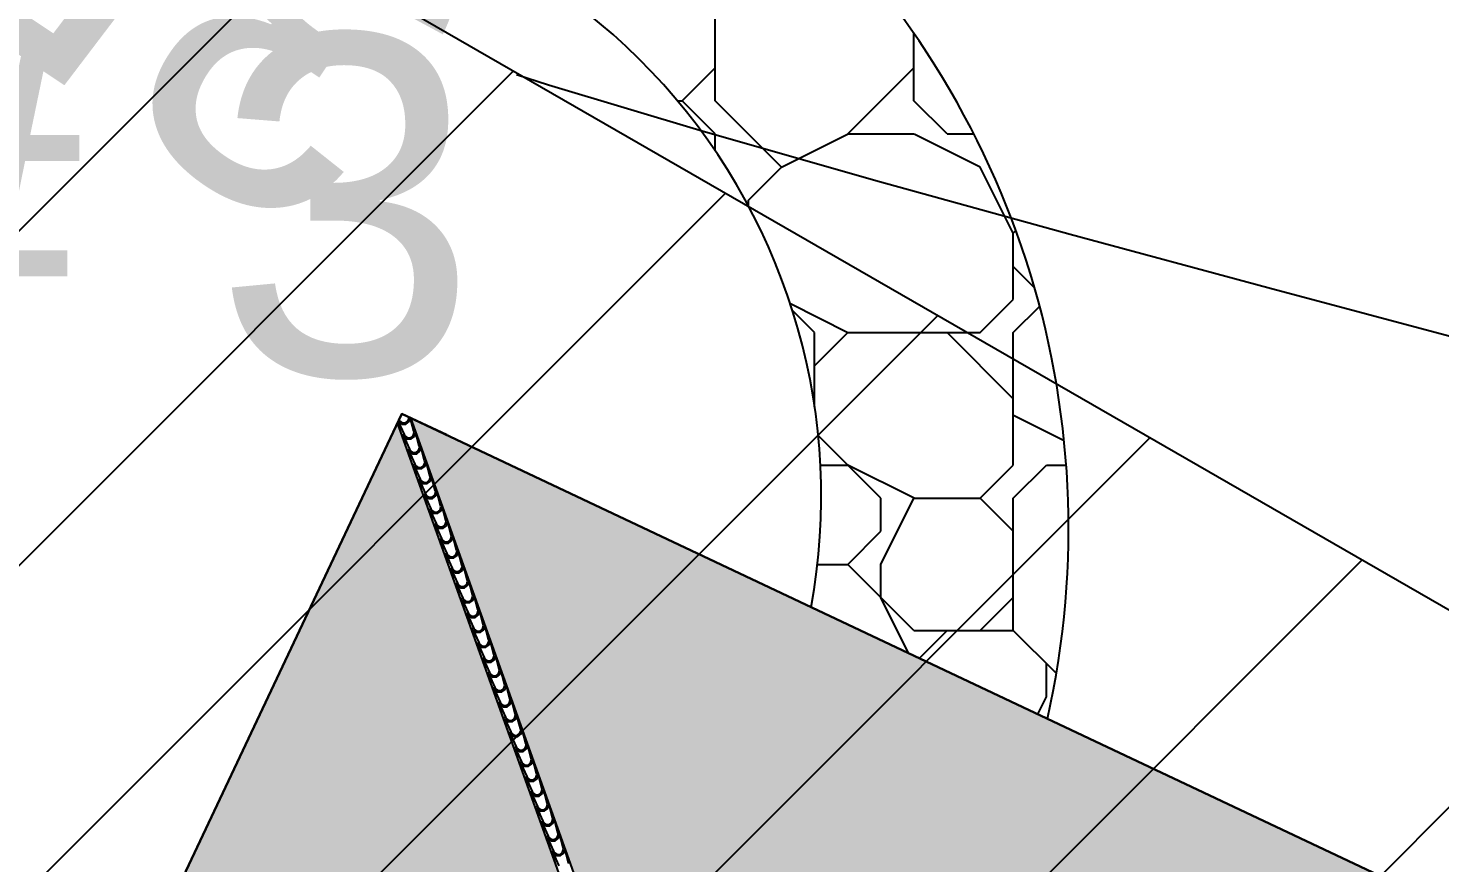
# Model space of a CAD drawing. Header units: millimetres. Extents: x 648844 to 649530, y 1246379 to 1246752.
# Drawn here: x 649119.89 to 649134.81, y 1246527.66 to 1246536.48 of the extents above; entities that cross this region are included whole.
import ezdxf

# ---------------------------------------------------------------- set-up
doc = ezdxf.new("R2010")
doc.units = ezdxf.units.MM
doc.header["$LTSCALE"] = 20
doc.header["$MEASUREMENT"] = 0
doc.layers.get('0').update_dxf_attribs({"linetype": 'CONTINUOUS'})
for name, color, linetype in [('acera', 8, 'CONTINUOUS'), ('CONT-MJR2', 9, 'CONTINUOUS'), ('quebrada', 5, 'CONTINUOUS'), ('TECHO', 30, 'CONTINUOUS')]:
    doc.layers.add(name, color=color, linetype=linetype)
doc.styles.add('MINIMO', font='arial.ttf', dxfattribs={"height": 3.6})

# ---------------------------------------------------------------- blocks, each defined once
blk = doc.blocks.new('TEJA45')
at = {"layer": 'TECHO'}
for p, q in [((-3.424, -0.836), (-3.542, -0.736)), ((-3.628, -0.821), (-3.631, -0.825)), ((-3.63, -0.8), (-3.618, -0.812)), ((-3.618, -0.812), (-3.628, -0.821)), ((-3.618, -0.812), (-3.519, -0.93)), ((-3.512, -0.843), (-3.531, -0.88)), ((-3.531, -0.88), (-3.525, -0.924)), ((-3.502, -0.852), (-3.516, -0.883)), ((-3.516, -0.883), (-3.512, -0.918)), ((-3.474, -0.824), (-3.512, -0.843)), ((-3.471, -0.838), (-3.502, -0.852)), ((-3.43, -0.829), (-3.474, -0.824)), ((-3.436, -0.843), (-3.471, -0.838)), ((-3.424, -0.854), (-3.436, -0.843)), ((-3.416, -0.828), (-3.424, -0.836)), ((-3.407, -0.837), (-3.424, -0.854)), ((-3.306, -0.954), (-3.424, -0.854)), ((-3.519, -0.93), (-3.522, -0.934)), ((-3.519, -0.93), (-3.509, -0.921)), ((-3.509, -0.94), (-3.513, -0.943)), ((-3.512, -0.918), (-3.5, -0.93)), ((-3.5, -0.93), (-3.509, -0.94)), ((-3.5, -0.93), (-3.401, -1.048)), ((-3.394, -0.961), (-3.413, -0.999)), ((-3.413, -0.998), (-3.407, -1.042)), ((-3.401, -1.048), (-3.391, -1.039)), ((-3.384, -0.97), (-3.398, -1.001)), ((-3.398, -1.001), (-3.394, -1.037)), ((-3.356, -0.942), (-3.394, -0.961)), ((-3.394, -1.036), (-3.382, -1.048)), ((-3.353, -0.956), (-3.384, -0.97)), ((-3.312, -0.948), (-3.356, -0.942)), ((-3.318, -0.961), (-3.353, -0.956)), ((-3.306, -0.973), (-3.318, -0.961)), ((-3.298, -0.946), (-3.306, -0.954)), ((-3.289, -0.955), (-3.306, -0.973)), ((-3.188, -1.072), (-3.306, -0.973)), ((-3.401, -1.048), (-3.404, -1.052)), ((-3.391, -1.058), (-3.395, -1.061)), ((-3.382, -1.048), (-3.391, -1.058)), ((-3.382, -1.048), (-3.283, -1.166)), ((-3.295, -1.117), (-3.289, -1.16)), ((-3.275, -1.079), (-3.294, -1.117)), ((-3.283, -1.166), (-3.286, -1.17)), ((-3.283, -1.166), (-3.273, -1.157)), ((-3.266, -1.089), (-3.28, -1.119)), ((-3.28, -1.119), (-3.275, -1.155)), ((-3.273, -1.176), (-3.277, -1.179)), ((-3.238, -1.06), (-3.275, -1.079)), ((-3.275, -1.155), (-3.264, -1.166)), ((-3.264, -1.166), (-3.273, -1.176)), ((-3.235, -1.074), (-3.266, -1.089)), ((-3.264, -1.166), (-3.164, -1.285)), ((-3.194, -1.066), (-3.238, -1.06)), ((-3.2, -1.079), (-3.235, -1.074)), ((-3.188, -1.091), (-3.2, -1.079)), ((-3.18, -1.064), (-3.188, -1.072)), ((-3.171, -1.073), (-3.188, -1.091)), ((-3.07, -1.19), (-3.188, -1.091)), ((-3.12, -1.178), (-3.157, -1.197)), ((-3.117, -1.193), (-3.148, -1.207)), ((-3.076, -1.184), (-3.12, -1.178)), ((-3.082, -1.197), (-3.117, -1.192)), ((-3.062, -1.182), (-3.07, -1.19)), ((-3.052, -1.191), (-3.07, -1.209)), ((-3.157, -1.197), (-3.176, -1.235)), ((-3.176, -1.235), (-3.17, -1.278)), ((-3.164, -1.285), (-3.168, -1.288)), ((-3.164, -1.285), (-3.155, -1.275)), ((-3.148, -1.207), (-3.162, -1.237)), ((-3.162, -1.237), (-3.157, -1.273)), ((-3.155, -1.294), (-3.159, -1.298)), ((-3.157, -1.273), (-3.145, -1.285)), ((-3.145, -1.285), (-3.155, -1.294)), ((-3.146, -1.285), (-3.046, -1.403)), ((-3.07, -1.209), (-3.082, -1.197)), ((-2.952, -1.308), (-3.07, -1.209)), ((-3.039, -1.315), (-3.058, -1.353)), ((-3.03, -1.325), (-3.044, -1.356)), ((-3.001, -1.296), (-3.039, -1.315)), ((-2.999, -1.311), (-3.03, -1.325)), ((-2.958, -1.302), (-3.001, -1.296)), ((-2.963, -1.315), (-2.999, -1.311)), ((-2.952, -1.327), (-2.964, -1.315)), ((-2.944, -1.3), (-2.952, -1.308)), ((-2.934, -1.31), (-2.952, -1.327)), ((-2.834, -1.426), (-2.952, -1.327)), ((-3.058, -1.353), (-3.052, -1.397)), ((-3.046, -1.403), (-3.05, -1.406)), ((-3.046, -1.403), (-3.037, -1.393)), ((-3.044, -1.356), (-3.039, -1.391)), ((-3.037, -1.412), (-3.04, -1.416)), ((-3.039, -1.391), (-3.027, -1.403)), ((-3.027, -1.403), (-3.037, -1.412)), ((-3.027, -1.403), (-2.928, -1.521)), ((-2.921, -1.433), (-2.94, -1.471)), ((-2.94, -1.471), (-2.934, -1.515)), ((-2.911, -1.443), (-2.926, -1.474)), ((-2.926, -1.474), (-2.921, -1.509)), ((-2.883, -1.415), (-2.921, -1.433)), ((-2.881, -1.429), (-2.911, -1.443)), ((-2.84, -1.42), (-2.883, -1.414)), ((-2.845, -1.433), (-2.881, -1.429)), ((-2.834, -1.445), (-2.845, -1.433)), ((-2.826, -1.418), (-2.834, -1.426)), ((-2.816, -1.428), (-2.834, -1.445)), ((-2.715, -1.544), (-2.834, -1.445)), ((-2.928, -1.521), (-2.932, -1.524)), ((-2.928, -1.521), (-2.919, -1.511)), ((-2.919, -1.53), (-2.922, -1.534)), ((-2.921, -1.509), (-2.909, -1.521)), ((-2.909, -1.521), (-2.919, -1.53)), ((-2.909, -1.521), (-2.81, -1.639)), ((-2.803, -1.552), (-2.822, -1.589)), ((-2.822, -1.589), (-2.816, -1.633)), ((-2.81, -1.639), (-2.813, -1.643)), ((-2.81, -1.639), (-2.8, -1.63)), ((-2.808, -1.592), (-2.803, -1.627)), ((-2.793, -1.561), (-2.807, -1.592)), ((-2.765, -1.533), (-2.803, -1.552)), ((-2.803, -1.627), (-2.791, -1.639)), ((-2.791, -1.639), (-2.8, -1.648)), ((-2.763, -1.547), (-2.793, -1.561)), ((-2.791, -1.639), (-2.692, -1.757)), ((-2.721, -1.538), (-2.765, -1.533)), ((-2.727, -1.552), (-2.763, -1.547)), ((-2.715, -1.563), (-2.727, -1.552)), ((-2.707, -1.537), (-2.715, -1.544)), ((-2.698, -1.546), (-2.715, -1.563)), ((-2.597, -1.663), (-2.715, -1.563)), ((-2.8, -1.648), (-2.804, -1.652)), ((-2.685, -1.67), (-2.704, -1.708)), ((-2.704, -1.707), (-2.698, -1.751)), ((-2.692, -1.757), (-2.695, -1.761)), ((-2.692, -1.757), (-2.682, -1.748)), ((-2.675, -1.679), (-2.689, -1.71)), ((-2.689, -1.71), (-2.685, -1.746)), ((-2.682, -1.767), (-2.686, -1.77)), ((-2.647, -1.651), (-2.685, -1.67)), ((-2.685, -1.745), (-2.673, -1.757)), ((-2.673, -1.757), (-2.682, -1.767)), ((-2.644, -1.665), (-2.675, -1.679)), ((-2.673, -1.757), (-2.574, -1.875)), ((-2.603, -1.657), (-2.647, -1.651)), ((-2.609, -1.67), (-2.644, -1.665)), ((-2.597, -1.682), (-2.609, -1.67)), ((-2.589, -1.655), (-2.597, -1.663)), ((-2.58, -1.664), (-2.597, -1.682)), ((-2.479, -1.781), (-2.597, -1.682)), ((-2.567, -1.788), (-2.585, -1.826)), ((-2.529, -1.769), (-2.567, -1.788)), ((-2.526, -1.783), (-2.557, -1.797)), ((-2.485, -1.775), (-2.529, -1.769)), ((-2.491, -1.788), (-2.526, -1.783)), ((-2.479, -1.8), (-2.491, -1.788)), ((-2.471, -1.773), (-2.479, -1.781)), ((-2.462, -1.782), (-2.479, -1.8)), ((-2.586, -1.826), (-2.58, -1.869)), ((-2.574, -1.875), (-2.577, -1.879)), ((-2.574, -1.875), (-2.564, -1.866)), ((-2.557, -1.798), (-2.571, -1.828)), ((-2.571, -1.828), (-2.567, -1.864)), ((-2.564, -1.885), (-2.568, -1.888)), ((-2.567, -1.864), (-2.555, -1.875)), ((-2.555, -1.875), (-2.564, -1.885)), ((-2.555, -1.875), (-2.455, -1.993)), ((-2.361, -1.899), (-2.479, -1.8)), ((-2.448, -1.906), (-2.467, -1.944)), ((-2.439, -1.916), (-2.453, -1.946)), ((-2.411, -1.887), (-2.448, -1.906)), ((-2.408, -1.901), (-2.439, -1.916)), ((-2.367, -1.893), (-2.411, -1.887)), ((-2.373, -1.906), (-2.408, -1.901)), ((-2.361, -1.918), (-2.373, -1.906)), ((-2.353, -1.891), (-2.361, -1.899)), ((-2.343, -1.9), (-2.361, -1.918)), ((-2.243, -2.017), (-2.361, -1.918)), ((-2.467, -1.944), (-2.462, -1.987)), ((-2.455, -1.993), (-2.459, -1.997)), ((-2.455, -1.993), (-2.446, -1.984)), ((-2.453, -1.946), (-2.448, -1.982)), ((-2.446, -2.003), (-2.45, -2.007)), ((-2.448, -1.982), (-2.437, -1.993)), ((-2.437, -1.993), (-2.446, -2.003)), ((-2.437, -1.993), (-2.337, -2.112)), ((-2.33, -2.024), (-2.349, -2.062)), ((-2.349, -2.062), (-2.343, -2.106)), ((-2.321, -2.034), (-2.335, -2.065)), ((-2.335, -2.065), (-2.33, -2.1)), ((-2.292, -2.005), (-2.33, -2.024)), ((-2.29, -2.02), (-2.321, -2.034)), ((-2.249, -2.011), (-2.292, -2.005)), ((-2.254, -2.024), (-2.29, -2.019)), ((-2.243, -2.036), (-2.255, -2.024)), ((-2.235, -2.009), (-2.243, -2.017)), ((-2.225, -2.019), (-2.243, -2.036)), ((-2.125, -2.135), (-2.243, -2.036)), ((-2.337, -2.112), (-2.341, -2.115)), ((-2.337, -2.112), (-2.328, -2.102)), ((-2.328, -2.121), (-2.331, -2.125)), ((-2.33, -2.1), (-2.318, -2.112)), ((-2.318, -2.112), (-2.328, -2.121)), ((-2.318, -2.112), (-2.219, -2.23)), ((-2.212, -2.142), (-2.231, -2.18)), ((-2.231, -2.18), (-2.225, -2.224)), ((-2.219, -2.23), (-2.223, -2.233)), ((-2.219, -2.23), (-2.21, -2.22)), ((-2.202, -2.152), (-2.217, -2.183)), ((-2.217, -2.183), (-2.212, -2.218)), ((-2.174, -2.123), (-2.212, -2.142)), ((-2.212, -2.218), (-2.2, -2.23)), ((-2.2, -2.23), (-2.21, -2.239)), ((-2.172, -2.138), (-2.202, -2.152)), ((-2.2, -2.23), (-2.101, -2.348)), ((-2.131, -2.129), (-2.174, -2.123)), ((-2.136, -2.142), (-2.172, -2.138)), ((-2.125, -2.154), (-2.136, -2.142)), ((-2.117, -2.127), (-2.125, -2.135)), ((-2.107, -2.137), (-2.125, -2.154)), ((-2.006, -2.253), (-2.125, -2.154)), ((-2.21, -2.239), (-2.213, -2.243)), ((-2.094, -2.26), (-2.113, -2.298)), ((-2.113, -2.298), (-2.107, -2.342)), ((-2.101, -2.348), (-2.105, -2.352)), ((-2.101, -2.348), (-2.092, -2.339)), ((-2.099, -2.301), (-2.094, -2.336)), ((-2.084, -2.27), (-2.098, -2.301)), ((-2.092, -2.357), (-2.095, -2.361)), ((-2.056, -2.242), (-2.094, -2.261)), ((-2.094, -2.336), (-2.082, -2.348)), ((-2.082, -2.348), (-2.092, -2.357)), ((-2.054, -2.256), (-2.084, -2.27)), ((-2.082, -2.348), (-1.983, -2.466)), ((-2.012, -2.247), (-2.056, -2.241)), ((-2.018, -2.261), (-2.054, -2.256)), ((-2.006, -2.272), (-2.018, -2.261)), ((-1.998, -2.245), (-2.006, -2.253)), ((-1.989, -2.255), (-2.006, -2.272)), ((-1.888, -2.372), (-2.006, -2.272)), ((-1.976, -2.379), (-1.995, -2.416)), ((-1.938, -2.36), (-1.976, -2.379)), ((-1.935, -2.374), (-1.966, -2.388)), ((-1.894, -2.366), (-1.938, -2.36)), ((-1.9, -2.379), (-1.935, -2.374)), ((-1.888, -2.39), (-1.9, -2.379)), ((-1.88, -2.364), (-1.888, -2.372)), ((-1.871, -2.373), (-1.888, -2.39)), ((-1.995, -2.416), (-1.989, -2.46)), ((-1.983, -2.466), (-1.986, -2.47)), ((-1.983, -2.466), (-1.973, -2.457)), ((-1.966, -2.388), (-1.98, -2.419)), ((-1.98, -2.419), (-1.976, -2.454)), ((-1.973, -2.476), (-1.977, -2.479)), ((-1.976, -2.454), (-1.964, -2.466)), ((-1.964, -2.466), (-1.973, -2.476)), ((-1.964, -2.466), (-1.865, -2.584)), ((-1.77, -2.49), (-1.888, -2.39)), ((-1.877, -2.535), (-1.871, -2.578)), ((-1.858, -2.497), (-1.876, -2.535)), ((-1.848, -2.506), (-1.862, -2.537)), ((-1.82, -2.478), (-1.858, -2.497)), ((-1.817, -2.492), (-1.848, -2.506)), ((-1.776, -2.484), (-1.82, -2.478)), ((-1.782, -2.497), (-1.817, -2.492)), ((-1.77, -2.509), (-1.782, -2.497)), ((-1.762, -2.482), (-1.77, -2.49)), ((-1.753, -2.491), (-1.77, -2.509)), ((-1.652, -2.608), (-1.77, -2.509)), ((-1.865, -2.584), (-1.868, -2.588)), ((-1.865, -2.584), (-1.855, -2.575)), ((-1.862, -2.537), (-1.858, -2.573)), ((-1.855, -2.594), (-1.859, -2.597)), ((-1.858, -2.572), (-1.846, -2.584)), ((-1.846, -2.584), (-1.855, -2.594)), ((-1.846, -2.584), (-1.747, -2.702)), ((-1.739, -2.615), (-1.758, -2.653)), ((-1.758, -2.653), (-1.753, -2.696)), ((-1.73, -2.625), (-1.744, -2.655)), ((-1.744, -2.655), (-1.739, -2.691)), ((-1.702, -2.596), (-1.739, -2.615)), ((-1.699, -2.61), (-1.73, -2.625)), ((-1.658, -2.602), (-1.702, -2.596)), ((-1.664, -2.615), (-1.699, -2.61)), ((-1.652, -2.627), (-1.664, -2.615)), ((-1.644, -2.6), (-1.652, -2.608)), ((-1.635, -2.609), (-1.652, -2.627)), ((-1.534, -2.726), (-1.652, -2.627)), ((-1.747, -2.702), (-1.75, -2.706)), ((-1.747, -2.702), (-1.737, -2.693)), ((-1.737, -2.712), (-1.741, -2.715)), ((-1.739, -2.691), (-1.728, -2.702)), ((-1.728, -2.702), (-1.737, -2.712)), ((-1.728, -2.702), (-1.628, -2.821)), ((-1.621, -2.733), (-1.64, -2.771)), ((-1.64, -2.771), (-1.634, -2.815)), ((-1.628, -2.821), (-1.632, -2.824)), ((-1.628, -2.821), (-1.619, -2.811)), ((-1.612, -2.743), (-1.626, -2.773)), ((-1.626, -2.773), (-1.621, -2.809)), ((-1.619, -2.83), (-1.622, -2.834)), ((-1.583, -2.714), (-1.621, -2.733)), ((-1.621, -2.809), (-1.609, -2.821)), ((-1.609, -2.821), (-1.619, -2.83)), ((-1.581, -2.729), (-1.612, -2.743)), ((-1.609, -2.821), (-1.51, -2.939)), ((-1.54, -2.72), (-1.584, -2.714)), ((-1.546, -2.733), (-1.581, -2.728)), ((-1.534, -2.745), (-1.546, -2.733)), ((-1.526, -2.718), (-1.534, -2.726)), ((-1.516, -2.728), (-1.534, -2.745)), ((-1.416, -2.844), (-1.534, -2.745)), ((-1.465, -2.832), (-1.503, -2.851)), ((-1.422, -2.838), (-1.465, -2.832)), ((-1.503, -2.851), (-1.522, -2.889)), ((-1.522, -2.889), (-1.516, -2.933)), ((-1.51, -2.939), (-1.514, -2.942)), ((-1.51, -2.939), (-1.501, -2.929)), ((-1.493, -2.861), (-1.508, -2.892)), ((-1.508, -2.892), (-1.503, -2.927)), ((-1.501, -2.948), (-1.504, -2.952)), ((-1.503, -2.927), (-1.491, -2.939)), ((-1.491, -2.939), (-1.501, -2.948)), ((-1.463, -2.847), (-1.494, -2.861)), ((-1.491, -2.939), (-1.392, -3.057)), ((-1.427, -2.851), (-1.463, -2.847)), ((-1.416, -2.863), (-1.427, -2.851)), ((-1.408, -2.836), (-1.416, -2.844)), ((-1.398, -2.846), (-1.416, -2.863)), ((-1.297, -2.962), (-1.416, -2.863)), ((-1.385, -2.969), (-1.404, -3.007)), ((-1.375, -2.979), (-1.39, -3.01)), ((-1.347, -2.951), (-1.385, -2.969)), ((-1.345, -2.965), (-1.375, -2.979)), ((-1.303, -2.956), (-1.347, -2.95)), ((-1.309, -2.969), (-1.345, -2.965)), ((-1.298, -2.981), (-1.309, -2.969)), ((-1.29, -2.954), (-1.298, -2.962)), ((-1.28, -2.964), (-1.298, -2.981)), ((-1.179, -3.081), (-1.297, -2.981)), ((-1.404, -3.007), (-1.398, -3.051)), ((-1.392, -3.057), (-1.396, -3.06)), ((-1.392, -3.057), (-1.383, -3.047)), ((-1.39, -3.01), (-1.385, -3.045)), ((-1.383, -3.066), (-1.386, -3.07)), ((-1.385, -3.045), (-1.373, -3.057)), ((-1.373, -3.057), (-1.383, -3.066)), ((-1.373, -3.057), (-1.274, -3.175)), ((-1.267, -3.088), (-1.286, -3.125)), ((-1.286, -3.125), (-1.28, -3.169)), ((-1.257, -3.097), (-1.271, -3.128)), ((-1.271, -3.128), (-1.267, -3.163)), ((-1.229, -3.069), (-1.267, -3.088)), ((-1.226, -3.083), (-1.257, -3.097)), ((-1.185, -3.075), (-1.229, -3.069)), ((-1.191, -3.088), (-1.226, -3.083)), ((-1.179, -3.099), (-1.191, -3.088)), ((-1.171, -3.073), (-1.179, -3.081)), ((-1.162, -3.082), (-1.179, -3.099)), ((-1.061, -3.199), (-1.179, -3.099)), ((-1.274, -3.175), (-1.277, -3.179)), ((-1.274, -3.175), (-1.264, -3.166)), ((-1.264, -3.185), (-1.268, -3.188)), ((-1.267, -3.163), (-1.255, -3.175)), ((-1.255, -3.175), (-1.264, -3.185)), ((-1.255, -3.175), (-1.156, -3.293)), ((-1.149, -3.206), (-1.168, -3.244)), ((-1.168, -3.243), (-1.162, -3.287)), ((-1.139, -3.215), (-1.153, -3.246)), ((-1.153, -3.246), (-1.149, -3.282)), ((-1.111, -3.187), (-1.149, -3.206)), ((-1.149, -3.281), (-1.137, -3.293)), ((-1.108, -3.201), (-1.139, -3.215)), ((-1.067, -3.193), (-1.111, -3.187)), ((-1.073, -3.206), (-1.108, -3.201)), ((-1.061, -3.218), (-1.073, -3.206)), ((-1.053, -3.191), (-1.061, -3.199)), ((-1.044, -3.2), (-1.061, -3.218)), ((-0.943, -3.317), (-1.061, -3.218)), ((-1.156, -3.293), (-1.159, -3.297)), ((-1.156, -3.293), (-1.146, -3.284)), ((-1.146, -3.303), (-1.15, -3.306)), ((-1.137, -3.293), (-1.146, -3.303)), ((-1.137, -3.293), (-1.038, -3.411)), ((-1.05, -3.362), (-1.044, -3.405)), ((-1.03, -3.324), (-1.049, -3.362)), ((-1.038, -3.411), (-1.041, -3.415)), ((-1.038, -3.411), (-1.028, -3.402)), ((-1.021, -3.334), (-1.035, -3.364)), ((-1.035, -3.364), (-1.03, -3.4)), ((-1.028, -3.421), (-1.032, -3.424)), ((-0.993, -3.305), (-1.03, -3.324)), ((-1.03, -3.4), (-1.019, -3.411)), ((-1.019, -3.411), (-1.028, -3.421)), ((-0.99, -3.319), (-1.021, -3.334)), ((-1.019, -3.411), (-0.919, -3.53)), ((-0.949, -3.311), (-0.993, -3.305)), ((-0.955, -3.324), (-0.99, -3.319)), ((-0.943, -3.336), (-0.955, -3.324)), ((-0.935, -3.309), (-0.943, -3.317)), ((-0.926, -3.318), (-0.943, -3.336)), ((-0.825, -3.435), (-0.943, -3.336)), ((-0.875, -3.423), (-0.912, -3.442)), ((-0.831, -3.429), (-0.875, -3.423)), ((-0.817, -3.427), (-0.825, -3.435)), ((-0.912, -3.442), (-0.931, -3.48)), ((-0.931, -3.48), (-0.925, -3.523)), ((-0.919, -3.53), (-0.923, -3.533)), ((-0.919, -3.53), (-0.91, -3.52)), ((-0.903, -3.452), (-0.917, -3.482)), ((-0.917, -3.482), (-0.912, -3.518)), ((-0.91, -3.539), (-0.914, -3.543)), ((-0.912, -3.518), (-0.9, -3.53)), ((-0.9, -3.53), (-0.91, -3.539)), ((-0.872, -3.438), (-0.903, -3.452)), ((-0.901, -3.53), (-0.801, -3.648)), ((-0.837, -3.442), (-0.872, -3.437)), ((-0.825, -3.454), (-0.837, -3.442)), ((-0.807, -3.436), (-0.825, -3.454)), ((-0.707, -3.553), (-0.825, -3.454)), ((-0.794, -3.56), (-0.813, -3.598)), ((-0.785, -3.57), (-0.799, -3.601)), ((-0.756, -3.541), (-0.794, -3.56)), ((-0.754, -3.556), (-0.785, -3.57)), ((-0.713, -3.547), (-0.756, -3.541)), ((-0.718, -3.56), (-0.754, -3.556)), ((-0.707, -3.572), (-0.719, -3.56)), ((-0.699, -3.545), (-0.707, -3.553)), ((-0.689, -3.555), (-0.707, -3.572)), ((-0.589, -3.671), (-0.707, -3.572)), ((-0.813, -3.598), (-0.807, -3.642)), ((-0.801, -3.648), (-0.805, -3.651)), ((-0.801, -3.648), (-0.792, -3.638)), ((-0.799, -3.601), (-0.794, -3.636)), ((-0.792, -3.657), (-0.795, -3.661)), ((-0.794, -3.636), (-0.782, -3.648)), ((-0.782, -3.648), (-0.792, -3.657)), ((-0.782, -3.648), (-0.683, -3.766)), ((-0.676, -3.678), (-0.695, -3.716)), ((-0.695, -3.716), (-0.689, -3.76)), ((-0.666, -3.688), (-0.681, -3.719)), ((-0.681, -3.719), (-0.676, -3.754)), ((-0.638, -3.66), (-0.676, -3.678)), ((-0.636, -3.674), (-0.666, -3.688)), ((-0.595, -3.665), (-0.638, -3.659)), ((-0.6, -3.678), (-0.636, -3.674)), ((-0.589, -3.69), (-0.6, -3.678)), ((-0.581, -3.663), (-0.589, -3.671)), ((-0.571, -3.673), (-0.589, -3.69)), ((-0.47, -3.789), (-0.589, -3.69)), ((-0.683, -3.766), (-0.687, -3.769)), ((-0.683, -3.766), (-0.674, -3.756)), ((-0.674, -3.775), (-0.677, -3.779)), ((-0.676, -3.754), (-0.664, -3.766)), ((-0.664, -3.766), (-0.674, -3.775)), ((-0.664, -3.766), (-0.565, -3.884)), ((-0.558, -3.797), (-0.577, -3.834)), ((-0.577, -3.834), (-0.571, -3.878)), ((-0.565, -3.884), (-0.555, -3.875)), ((-0.563, -3.837), (-0.558, -3.872)), ((-0.548, -3.806), (-0.562, -3.837)), ((-0.52, -3.778), (-0.558, -3.797)), ((-0.558, -3.872), (-0.546, -3.884)), ((-0.518, -3.792), (-0.548, -3.806)), ((-0.476, -3.783), (-0.52, -3.778)), ((-0.482, -3.797), (-0.518, -3.792)), ((-0.47, -3.808), (-0.482, -3.797)), ((-0.462, -3.782), (-0.47, -3.789)), ((-0.453, -3.791), (-0.47, -3.808)), ((-0.352, -3.908), (-0.47, -3.808)), ((-0.565, -3.884), (-0.568, -3.888)), ((-0.555, -3.893), (-0.559, -3.897)), ((-0.546, -3.884), (-0.555, -3.893)), ((-0.546, -3.884), (-0.447, -4.002)), ((-0.44, -3.915), (-0.459, -3.953)), ((-0.459, -3.952), (-0.453, -3.996)), ((-0.447, -4.002), (-0.45, -4.006)), ((-0.447, -4.002), (-0.437, -3.993)), ((-0.43, -3.924), (-0.444, -3.955)), ((-0.444, -3.955), (-0.44, -3.991)), ((-0.437, -4.012), (-0.441, -4.015)), ((-0.402, -3.896), (-0.44, -3.915)), ((-0.44, -3.99), (-0.428, -4.002)), ((-0.428, -4.002), (-0.437, -4.012)), ((-0.399, -3.91), (-0.43, -3.924)), ((-0.428, -4.002), (-0.329, -4.12)), ((-0.358, -3.902), (-0.402, -3.896)), ((-0.364, -3.915), (-0.399, -3.91)), ((-0.352, -3.927), (-0.364, -3.915)), ((-0.344, -3.9), (-0.352, -3.908)), ((-0.335, -3.909), (-0.352, -3.927)), ((-0.234, -4.026), (-0.352, -3.927)), ((-0.284, -4.014), (-0.322, -4.033)), ((-0.281, -4.028), (-0.312, -4.042)), ((-0.24, -4.02), (-0.284, -4.014)), ((-0.246, -4.033), (-0.281, -4.028)), ((-0.226, -4.018), (-0.234, -4.026)), ((-0.217, -4.027), (-0.234, -4.045)), ((-0.341, -4.071), (-0.335, -4.114)), ((-0.322, -4.033), (-0.34, -4.071)), ((-0.329, -4.12), (-0.332, -4.124)), ((-0.329, -4.12), (-0.319, -4.111)), ((-0.312, -4.042), (-0.326, -4.073)), ((-0.326, -4.073), (-0.322, -4.109)), ((-0.319, -4.13), (-0.323, -4.133)), ((-0.322, -4.109), (-0.31, -4.12)), ((-0.31, -4.12), (-0.319, -4.13)), ((-0.31, -4.12), (-0.21, -4.238)), ((-0.234, -4.045), (-0.246, -4.033)), ((-0.116, -4.144), (-0.234, -4.045)), ((-0.203, -4.151), (-0.222, -4.189)), ((-0.194, -4.161), (-0.208, -4.191)), ((-0.166, -4.132), (-0.203, -4.151)), ((-0.163, -4.146), (-0.194, -4.161)), ((-0.122, -4.138), (-0.166, -4.132)), ((-0.128, -4.151), (-0.163, -4.146)), ((-0.116, -4.163), (-0.128, -4.151)), ((-0.108, -4.136), (-0.116, -4.144)), ((-0.099, -4.145), (-0.116, -4.163)), ((0, -4.26), (-0.116, -4.163)), ((-0.222, -4.189), (-0.217, -4.232)), ((-0.21, -4.238), (-0.214, -4.242)), ((-0.21, -4.238), (-0.201, -4.229)), ((-0.208, -4.191), (-0.203, -4.227)), ((-0.201, -4.248), (-0.205, -4.251)), ((-0.203, -4.227), (-0.192, -4.238)), ((-0.192, -4.238), (-0.201, -4.248)), ((-0.192, -4.238), (-0.098, -4.35)), ((-0.085, -4.269), (-0.104, -4.307)), ((-0.104, -4.307), (-0.098, -4.35)), ((-0.076, -4.279), (-0.09, -4.31)), ((-0.09, -4.31), (-0.085, -4.345)), ((-0.047, -4.25), (-0.085, -4.269)), ((-0.045, -4.265), (-0.076, -4.279)), ((-0.004, -4.256), (-0.047, -4.25)), ((-0.009, -4.269), (-0.045, -4.264)), ((0, -4.279), (-0.01, -4.269)), ((-0.086, -4.35), (-0.083, -4.347)), ((-0.085, -4.345), (-0.08, -4.35))]:
    blk.add_line(p, q, dxfattribs=at)

msp = doc.modelspace()

# ---------------------------------------------------------------- hatches: boundary and pattern name
h = msp.add_hatch()
h.set_pattern_fill('ANSI31', color=2, scale=20, style=0)
h.set_pattern_definition([(45, (-526.4316, -3378.368), (-1.767766953, 1.767766953), [])])
edge = h.paths.add_edge_path()
edge.add_line((649057.852, 1246574.732), (649143.484, 1246525.396))
edge.add_line((649021.465, 1246521.521), (649057.852, 1246574.732))
edge.add_line((649021.465, 1246521.521), (649126.013, 1246470.828))
edge.add_line((649143.484, 1246525.396), (649148.028, 1246486.904))
h.paths.add_polyline_path([(649085.833, 1246502.103), (649115.307, 1246502.103), (649115.307, 1246507.529), (649085.833, 1246507.529)], flags=24)
at = {"layer": 'TECHO'}
h = msp.add_hatch(dxfattribs=at)
h.set_pattern_fill('SPANTILE', color=254, scale=0.205, angle=393.8926, style=0, pattern_type=2)
h.set_pattern_definition([(149.739326, (649085.224487, 1246566.725354), (2.1366304513, -1.2362991728), [0.18931176, -4.5434808]), (244.70903, (649085.06097, 1246566.82075), (-0.2729299, -0.09777156), [0.0164, -0.1886]), (64.70903, (649084.95856, 1246566.64241), (0.2729299, 0.09777156), [0.0574, -0.1476]), (334.70903, (649084.98309, 1246566.6943), (0.09777156, -0.2729299), [0.0205, -0.1845]), (154.70903, (649085.05767, 1246566.80418), (-0.09777156, 0.2729299), [0.0205, -0.1845]), (64.70903, (649085.03914, 1246566.81293), (0.2729299, 0.09777156), [0.0164, -0.1886]), (64.70903, (649084.9734, 1246566.6354), (0.2729299, 0.09777156), [0.041, -0.164]), (339.678726, (649084.990907, 1246566.672474), (2.311787257, -0.865600952), [0.18931176, -4.5434808]), (12.012926, (649085.000175, 1246566.668095), (-4.289492157, -0.9207100335), [0.05412164, -5.35803375]), (46.27413, (649085.05311, 1246566.67936), (0.36050879, 0.2831225), [0.0518613, -0.5964055]), (83.14393, (649085.08896, 1246566.71684), (0.01019206, -0.45828055), [0.0518613, -0.5964055]), (117.405126, (649085.095149, 1246566.768328), (-2.0124363595, 3.8984034976), [0.05412164, -5.35803375]), (44.484126, (649085.044515, 1246566.694758), (-1.704774998, -1.6885400438), [0.0415094, -4.10942426]), (84.933926, (649085.07413, 1246566.723844), (0.2219661351, 2.3891748174), [0.0415094, -4.10942426]), (117.303626, (649085.0777955, 1246566.765191), (-1.5337654707, 2.9920375354), [0.04387184, -4.3433196]), (12.114426, (649085.0016205, 1246566.685551), (-3.2853504978, -0.7149805862), [0.04387184, -4.3433196])])
h.paths.add_polyline_path([(649120.172, 1246524.639), (649125.822, 1246526.663), (649123.798, 1246532.313)])
h = msp.add_hatch(dxfattribs=at)
h.set_pattern_fill('SPANTILE', color=254, scale=0.205, angle=123.8926, style=0, pattern_type=2)
h.set_pattern_definition([(69.678726, (649185.3009505, 1246519.003387), (-0.865600952, -2.311787257), [0.18931176, -4.5434808]), (334.70903, (649185.3667, 1246519.18092), (0.2729299, 0.09777156), [0.0164, -0.1886]), (154.70903, (649185.55905, 1246519.10816), (-0.2729299, -0.09777156), [0.0574, -0.1476]), (244.70903, (649185.50715, 1246519.13269), (0.09777156, -0.2729299), [0.0205, -0.1845]), (64.70903, (649185.37977, 1246519.1702), (-0.09777156, 0.2729299), [0.0205, -0.1845]), (154.70903, (649185.38853, 1246519.18874), (-0.2729299, -0.09777156), [0.0164, -0.1886]), (154.70903, (649185.55205, 1246519.09334), (-0.2729299, -0.09777156), [0.041, -0.164]), (239.739326, (649185.514976, 1246519.1108525), (-1.2362991728, -2.1366304513), [0.18931176, -4.5434808]), (207.405126, (649185.510597, 1246519.101585), (3.8984034976, 2.0124363595), [0.05412164, -5.35803375]), (173.14393, (649185.46255, 1246519.076674), (-0.45828055, -0.01019206), [0.0518613, -0.5964055]), (136.27413, (649185.41106, 1246519.082865), (0.2831225, -0.36050879), [0.0518613, -0.5964055]), (102.012926, (649185.373581, 1246519.118712), (-0.9207100335, 4.289492157), [0.05412164, -5.35803375]), (174.933926, (649185.459412, 1246519.094028), (2.3891748174, -0.2219661351), [0.0415094, -4.10942426]), (134.484126, (649185.418065, 1246519.097693), (-1.6885400438, 1.704774998), [0.0415094, -4.10942426]), (102.114426, (649185.388979, 1246519.127308), (-0.7149805862, 3.2853504978), [0.04387184, -4.3433196]), (207.303626, (649185.498396, 1246519.114152), (2.9920375354, 1.5337654707), [0.04387184, -4.3433196])])
h.paths.add_polyline_path([(649128.634, 1246525.417), (649134.326, 1246527.456), (649123.939, 1246532.364), (649125.978, 1246526.672)])

# ---------------------------------------------------------------- linework, layer by layer
at = {"color": 7}
msp.add_line((649057.852, 1246574.732), (649143.484, 1246525.396), dxfattribs=at)
at = {"color": 254}
msp.add_lwpolyline([(649120.127, 1246524.543), (649123.843, 1246532.409), (649134.422, 1246527.411), (649130.705, 1246519.545), (649120.127, 1246524.543)], dxfattribs=at)
at = {"layer": 'acera', "color": 254}
for p, q in [((649127.156, 1246535.716), (649127.156, 1246536.766)), ((649129.256, 1246535.716), (649129.256, 1246536.428)), ((649126.806, 1246535.716), (649127.156, 1246536.066)), ((649128.556, 1246535.366), (649129.256, 1246536.066)), ((649126.757, 1246535.716), (649126.806, 1246535.716)), ((649127.156, 1246535.366), (649126.806, 1246535.716)), ((649127.856, 1246535.016), (649127.156, 1246535.716)), ((649129.606, 1246535.366), (649129.256, 1246535.716)), ((649127.156, 1246535.186), (649127.156, 1246535.366)), ((649127.856, 1246535.015), (649128.555, 1246535.365)), ((649128.556, 1246535.366), (649129.256, 1246535.366)), ((649129.957, 1246535.015), (649129.257, 1246535.365)), ((649129.606, 1246535.366), (649129.89, 1246535.366)), ((649127.506, 1246534.666), (649127.856, 1246535.016)), ((649130.306, 1246534.316), (649129.956, 1246535.016)), ((649127.506, 1246534.605), (649127.506, 1246534.666)), ((649130.306, 1246534.316), (649130.334, 1246534.344)), ((649130.306, 1246533.616), (649130.306, 1246534.316)), ((649128.557, 1246533.265), (649127.95, 1246533.569)), ((649128.206, 1246533.266), (649127.972, 1246533.5)), ((649129.956, 1246533.266), (649130.306, 1246533.616)), ((649130.306, 1246533.266), (649130.585, 1246533.544)), ((649128.206, 1246532.483), (649128.206, 1246533.266)), ((649128.206, 1246532.916), (649128.556, 1246533.266)), ((649128.556, 1246533.266), (649129.956, 1246533.266)), ((649130.306, 1246532.566), (649129.606, 1246533.266)), ((649130.306, 1246531.866), (649130.306, 1246533.266)), ((649128.197, 1246532.546), (649128.206, 1246532.565)), ((649130.843, 1246532.122), (649130.307, 1246532.39)), ((649128.906, 1246531.516), (649128.244, 1246532.178)), ((649128.267, 1246531.866), (649128.556, 1246531.866)), ((649129.257, 1246531.515), (649128.557, 1246531.865)), ((649129.956, 1246531.516), (649130.306, 1246531.866)), ((649130.306, 1246531.516), (649130.656, 1246531.866)), ((649130.656, 1246531.866), (649130.866, 1246531.866)), ((649128.906, 1246531.166), (649128.906, 1246531.516)), ((649128.906, 1246530.815), (649129.256, 1246531.515)), ((649129.256, 1246531.516), (649129.956, 1246531.516)), ((649130.306, 1246531.166), (649129.956, 1246531.516)), ((649130.306, 1246530.116), (649130.306, 1246531.516)), ((649128.556, 1246530.816), (649128.906, 1246531.166)), ((649128.236, 1246530.816), (649128.556, 1246530.816)), ((649129.256, 1246530.116), (649128.556, 1246530.816)), ((649128.906, 1246530.466), (649128.906, 1246530.816)), ((649129.2, 1246529.878), (649128.906, 1246530.466)), ((649129.956, 1246530.116), (649130.306, 1246530.466)), ((649129.256, 1246530.116), (649130.306, 1246530.116)), ((649129.315, 1246529.824), (649129.606, 1246530.116)), ((649130.761, 1246529.661), (649130.306, 1246530.116)), ((649130.656, 1246529.416), (649130.656, 1246529.766)), ((649130.565, 1246529.233), (649130.656, 1246529.415))]:
    msp.add_line(p, q, dxfattribs=at)
at = {"layer": 'acera', "color": 254, "true_color": 0xffe8d1}
msp.add_line((649130.531, 1246533.741), (649130.306, 1246533.966), dxfattribs=at)
at = {"layer": 'acera', "color": 254}
for centre, radius, start, end in [((649121.757, 1246531.533), 6.519, 349.678, 94.1592), ((649121.694, 1246531.195), 9.196, 347.3718, 48.5662)]:
    msp.add_arc(centre, radius, start, end, dxfattribs=at)
at = {"layer": 'CONT-MJR2', "elevation": 35, "flags": 128}
msp.add_lwpolyline([(649135.082, 1246533.182), (649132.996, 1246533.738), (649130.907, 1246534.303), (649128.893, 1246534.859), (649127.029, 1246535.391), (649125.393, 1246535.881), (649125.055, 1246535.992)], dxfattribs=at)
at = {"layer": 'TECHO', "color": 254}
for p, q in [((649123.843, 1246532.409), (649120.127, 1246524.543)), ((649120.127, 1246524.543), (649123.843, 1246532.409)), ((649125.822, 1246526.663), (649123.798, 1246532.313)), ((649124.318, 1246532.185), (649123.843, 1246532.409)), ((649134.422, 1246527.411), (649123.843, 1246532.409)), ((649125.978, 1246526.672), (649123.939, 1246532.364))]:
    msp.add_line(p, q, dxfattribs=at)

# ---------------------------------------------------------------- block references
at = {"color": 254, "rotation": 154.7090259853355}
msp.add_blockref('TEJA45', (649121.985, 1246528.476), dxfattribs=at)

# ---------------------------------------------------------------- texts
at = {"layer": 'CONT-MJR2', "color": 3, "insert": (649118.735, 1246539.111, 35), "char_height": 3.6, "attachment_point": 5, "rotation": 146.1599, "style": 'MINIMO'}
msp.add_mtext('{35.00}', dxfattribs=at)
at = {"layer": 'quebrada', "insert": (649102.569, 1246536.418), "char_height": 3.6, "width": 22.21846, "attachment_point": 1, "style": 'MINIMO'}
msp.add_mtext('AREA # 3', dxfattribs=at)

doc.saveas('drawing.dxf')
